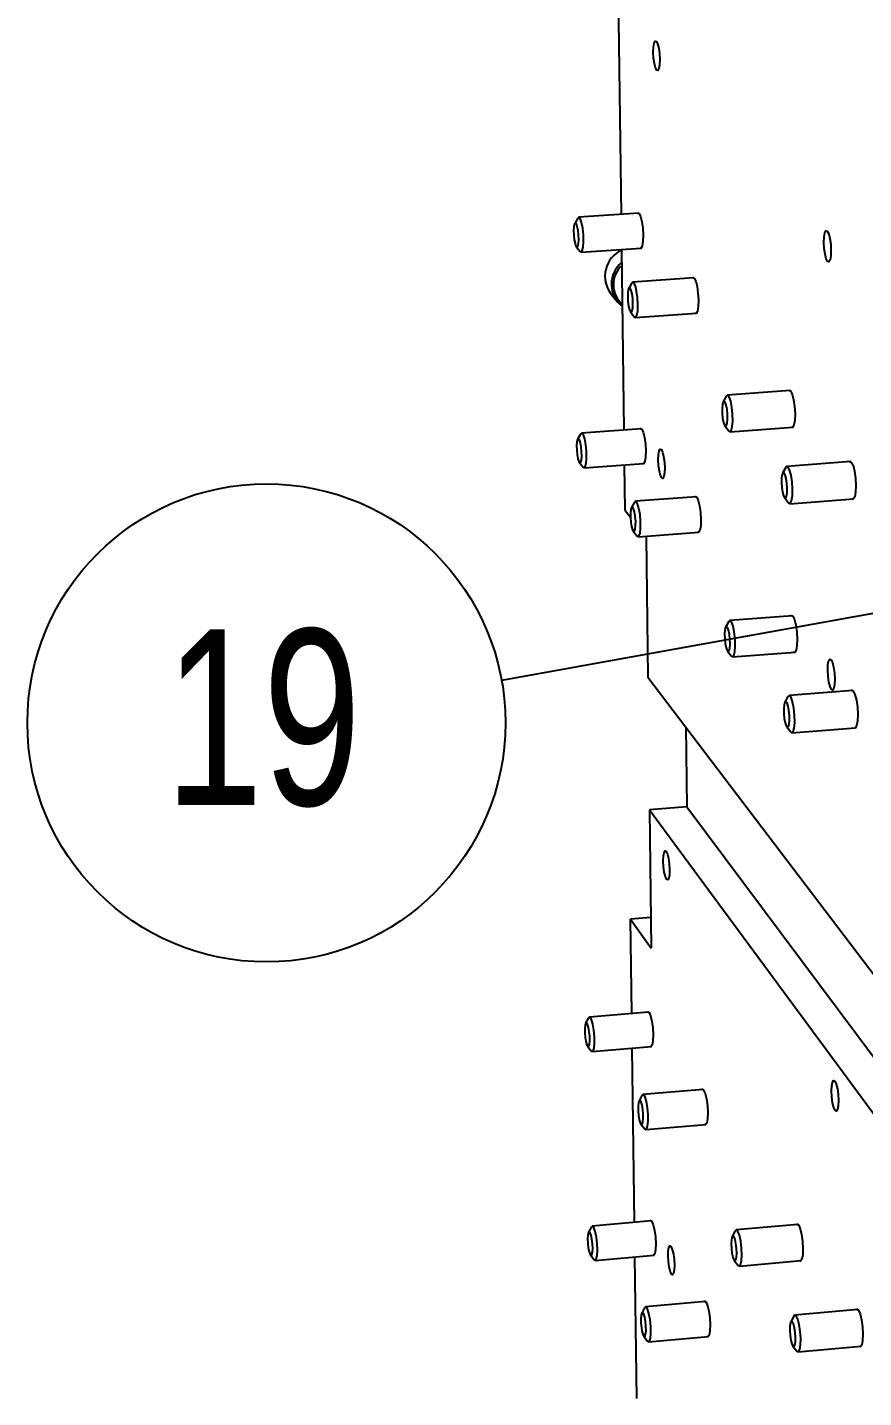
# Model space of a CAD drawing. Header units: millimetres. Extents: x 0 to 279, y 0 to 216.
# Drawn here: x 216.62 to 233.26, y 144.63 to 171.89 of the extents above; entities that cross this region are included whole.
import ezdxf

# ---------------------------------------------------------------- set-up
doc = ezdxf.new("R2010")
doc.units = ezdxf.units.MM
doc.layers.add('DIM', color=1, linetype='Continuous')
doc.styles.add('SLDTEXTSTYLE0', font='TXT', dxfattribs={"width": 0.75})
doc.dimstyles.new('SLDDIMSTYLE1', dxfattribs={"dimtxt": 0.18, "dimasz": 1.016, "dimexe": 0, "dimexo": 0.0625, "dimgap": 0, "dimtad": 0, "dimtih": 1, "dimtoh": 1, "dimdec": 0, "dimrnd": 1e-09, "dimzin": 0, "dimdsep": 46, "dimtxsty": 'Standard', "dimblk1": 'DOT', "dimblk2": 'DOT', "dimsah": 1, "dimcen": 0.09, "dimadec": 0, "dimazin": 0, "dimtfac": 1.016, "dimtdec": 0, "dimtofl": 0, "dimtmove": 0, "dimatfit": 3, "dimldrblk": 'DOT', "dimfxl": 0, "dimfrac": 2, "dimtolj": 1, "dimtzin": 0, "dimarcsym": 0})

# ---------------------------------------------------------------- blocks, each defined once
blk = doc.blocks.new('SW_NOTE_36')
at = {"layer": 'DIM', "color": 0}
blk.add_circle((-4.68, -0.844), 4.755, dxfattribs=at)
at = {"layer": 'DIM', "color": 0, "insert": (-4.75, 1.02), "char_height": 3.5, "attachment_point": 2, "style": 'SLDTEXTSTYLE0'}
blk.add_mtext('19', dxfattribs=at)
blk = doc.blocks.new('_DOT')
at = {"color": 0, "linetype": 'ByBlock', "lineweight": -2}
blk.add_line((-0.5, 0), (-1, 0), dxfattribs=at)
at = {"color": 0, "linetype": 'ByBlock', "const_width": 0.5}
blk.add_lwpolyline([(-0.25, 0, 1), (0.25, 0, 1)], format="xyb", close=True, dxfattribs=at)

msp = doc.modelspace()

# ---------------------------------------------------------------- linework, layer by layer
at = {"color": 7, "linetype": 'Continuous', "lineweight": 25}
for p, q in [((228.439, 168.166), (228.303, 178.704)), ((228.786, 168.19), (227.591, 168.108)), ((227.571, 168.091), (227.511, 167.984)), ((227.543, 167.524), (227.618, 167.426)), ((227.639, 167.412), (228.834, 167.495)), ((228.495, 163.878), (228.449, 167.468)), ((228.647, 166.803), (228.586, 166.694)), ((229.883, 166.906), (228.668, 166.821)), ((228.231, 166.585), (228.362, 166.427)), ((228.619, 166.227), (228.695, 166.127)), ((228.717, 166.113), (229.933, 166.199)), ((231.8, 164.662), (230.549, 164.571)), ((230.527, 164.552), (230.465, 164.44)), ((227.63, 163.8), (227.57, 163.693)), ((228.839, 163.903), (227.649, 163.817)), ((230.499, 163.96), (230.577, 163.858)), ((230.602, 163.842), (231.852, 163.933)), ((233.006, 163.249), (231.734, 163.155)), ((227.603, 163.235), (227.678, 163.137)), ((227.699, 163.124), (228.889, 163.211)), ((228.516, 162.278), (228.504, 163.183)), ((231.71, 163.135), (231.647, 163.02)), ((228.702, 162.442), (228.641, 162.333)), ((229.932, 162.549), (228.722, 162.46)), ((231.683, 162.533), (231.762, 162.429)), ((231.789, 162.412), (233.061, 162.507)), ((228.516, 162.278), (228.621, 162.144)), ((228.676, 161.868), (228.752, 161.769)), ((228.774, 161.755), (229.984, 161.845)), ((228.919, 161.765), (228.931, 161.75)), ((228.931, 161.75), (228.966, 158.964)), ((230.575, 160.07), (230.513, 159.957)), ((231.841, 160.184), (230.597, 160.089)), ((230.55, 159.48), (230.628, 159.378)), ((230.652, 159.363), (231.896, 159.459)), ((228.966, 158.964), (233.505, 152.996)), ((233.043, 158.696), (231.777, 158.597)), ((231.754, 158.576), (231.692, 158.462)), ((229.721, 157.971), (229.74, 156.385)), ((231.729, 157.976), (231.808, 157.873)), ((231.834, 157.857), (233.1, 157.957)), ((229.74, 156.385), (228.999, 156.326)), ((228.999, 156.326), (229.034, 153.571)), ((228.999, 156.326), (233.528, 150.183)), ((229.74, 156.385), (234.319, 150.252)), ((229.026, 154.181), (228.621, 154.148)), ((228.645, 152.272), (228.621, 154.148)), ((228.621, 154.148), (229.034, 153.571)), ((227.788, 152.186), (227.729, 152.078)), ((228.982, 152.3), (227.806, 152.202)), ((227.766, 151.625), (227.841, 151.529)), ((227.862, 151.516), (229.038, 151.616)), ((228.699, 148.118), (228.654, 151.583)), ((230.065, 150.761), (228.869, 150.659)), ((228.85, 150.642), (228.791, 150.533)), ((228.829, 150.072), (228.905, 149.975)), ((228.927, 149.962), (230.122, 150.065)), ((227.845, 148.029), (227.787, 147.921)), ((229.033, 148.147), (227.862, 148.044)), ((231.955, 148.075), (230.726, 147.966)), ((230.705, 147.948), (230.645, 147.836)), ((227.825, 147.469), (227.9, 147.374)), ((227.92, 147.361), (229.091, 147.465)), ((228.745, 144.616), (228.708, 147.431)), ((230.685, 147.362), (230.763, 147.262)), ((230.787, 147.248), (232.016, 147.357)), ((228.903, 146.42), (228.845, 146.311)), ((230.112, 146.543), (228.922, 146.437)), ((233.144, 146.384), (231.893, 146.272)), ((231.872, 146.252), (231.811, 146.138)), ((228.884, 145.852), (228.96, 145.755)), ((228.982, 145.742), (230.172, 145.849)), ((231.853, 145.657), (231.932, 145.555)), ((231.957, 145.54), (233.207, 145.653))]:
    msp.add_line(p, q, dxfattribs=at)
at = {"color": 7, "linetype": 'Continuous', "lineweight": 25, "flags": 128}
for points in [[(229.075, 171.39), (229.079, 171.495), (229.092, 171.572), (229.112, 171.611), (229.136, 171.606), (229.161, 171.557), (229.182, 171.472), (229.197, 171.363), (229.203, 171.248), (229.2, 171.144), (229.187, 171.066), (229.167, 171.028), (229.143, 171.033), (229.118, 171.082), (229.097, 171.167), (229.082, 171.276), (229.075, 171.39)], [(228.757, 168.188), (228.762, 168.193), (228.791, 168.185), (228.821, 168.125), (228.847, 168.021), (228.865, 167.89), (228.872, 167.752)], [(227.537, 167.533), (227.557, 167.515), (227.574, 167.533), (227.586, 167.585), (227.591, 167.664), (227.589, 167.756), (227.579, 167.848), (227.563, 167.925), (227.544, 167.977), (227.525, 167.995), (227.507, 167.976), (227.495, 167.924), (227.49, 167.846), (227.493, 167.754), (227.502, 167.662), (227.518, 167.584), (227.537, 167.533)], [(227.618, 167.426), (227.638, 167.412), (227.663, 167.439), (227.681, 167.515), (227.688, 167.628), (227.685, 167.761), (227.67, 167.894), (227.648, 168.007), (227.62, 168.082), (227.591, 168.108), (227.571, 168.091)], [(228.872, 167.752), (228.868, 167.627), (228.853, 167.536), (228.829, 167.491), (228.806, 167.493)], [(232.468, 167.61), (232.473, 167.719), (232.487, 167.8), (232.51, 167.839), (232.537, 167.832), (232.564, 167.779), (232.588, 167.688), (232.604, 167.573), (232.61, 167.452), (232.606, 167.343), (232.591, 167.262), (232.569, 167.223), (232.542, 167.231), (232.515, 167.284), (232.491, 167.375), (232.475, 167.489), (232.468, 167.61)], [(228.695, 166.127), (228.696, 166.125), (228.725, 166.115), (228.749, 166.159), (228.764, 166.25), (228.769, 166.373), (228.761, 166.511), (228.744, 166.642), (228.718, 166.747), (228.688, 166.808), (228.66, 166.818), (228.647, 166.803)], [(229.853, 166.904), (229.859, 166.909), (229.889, 166.9), (229.919, 166.838), (229.946, 166.732), (229.964, 166.599), (229.972, 166.458)], [(228.6, 166.268), (228.62, 166.225), (228.64, 166.219), (228.656, 166.249), (228.667, 166.311), (228.67, 166.397), (228.665, 166.492), (228.652, 166.583), (228.635, 166.655), (228.614, 166.697), (228.595, 166.704), (228.578, 166.674), (228.568, 166.611), (228.565, 166.526), (228.57, 166.431), (228.582, 166.34), (228.6, 166.268)], [(229.972, 166.458), (229.968, 166.332), (229.952, 166.239), (229.927, 166.194), (229.903, 166.197)], [(231.768, 164.66), (231.775, 164.665), (231.807, 164.655), (231.839, 164.59), (231.867, 164.48), (231.886, 164.342), (231.894, 164.198), (231.889, 164.068), (231.872, 163.973), (231.845, 163.928), (231.821, 163.931)], [(230.492, 163.972), (230.513, 163.949), (230.533, 163.964), (230.547, 164.016), (230.554, 164.095), (230.552, 164.191), (230.542, 164.288), (230.525, 164.372), (230.505, 164.43), (230.483, 164.453), (230.464, 164.437), (230.449, 164.386), (230.443, 164.307), (230.445, 164.211), (230.454, 164.114), (230.471, 164.03), (230.492, 163.972)], [(230.577, 163.858), (230.598, 163.842), (230.626, 163.864), (230.646, 163.938), (230.656, 164.053), (230.653, 164.192), (230.639, 164.333), (230.615, 164.454), (230.585, 164.538), (230.553, 164.571), (230.527, 164.552)], [(227.678, 163.137), (227.693, 163.124), (227.719, 163.142), (227.738, 163.209), (227.747, 163.316), (227.745, 163.447), (227.732, 163.581), (227.71, 163.699), (227.683, 163.781), (227.654, 163.816), (227.63, 163.8)], [(228.81, 163.901), (228.817, 163.907), (228.845, 163.897), (228.875, 163.834), (228.9, 163.73), (228.918, 163.599), (228.926, 163.462)], [(227.594, 163.25), (227.614, 163.226), (227.631, 163.238), (227.644, 163.285), (227.65, 163.359), (227.649, 163.449), (227.64, 163.541), (227.625, 163.622), (227.606, 163.679), (227.587, 163.703), (227.569, 163.691), (227.556, 163.645), (227.55, 163.571), (227.551, 163.481), (227.56, 163.388), (227.575, 163.307), (227.594, 163.25)], [(228.926, 163.462), (228.922, 163.339), (228.907, 163.249), (228.883, 163.206), (228.861, 163.209)], [(229.175, 163.284), (229.179, 163.385), (229.191, 163.46), (229.211, 163.495), (229.235, 163.487), (229.26, 163.435), (229.281, 163.348), (229.296, 163.24), (229.302, 163.126), (229.299, 163.024), (229.286, 162.95), (229.266, 162.914), (229.242, 162.923), (229.217, 162.975), (229.196, 163.061), (229.181, 163.17), (229.175, 163.284)], [(232.974, 163.247), (232.981, 163.253), (233.014, 163.241), (233.048, 163.175), (233.077, 163.062), (233.096, 162.922), (233.104, 162.774), (233.099, 162.643), (233.081, 162.547), (233.053, 162.501), (233.028, 162.505)], [(231.645, 162.642), (231.665, 162.569), (231.688, 162.528), (231.709, 162.525), (231.727, 162.56), (231.738, 162.629), (231.74, 162.72), (231.734, 162.821), (231.72, 162.914), (231.7, 162.987), (231.677, 163.028), (231.656, 163.031), (231.638, 162.995), (231.627, 162.926), (231.625, 162.835), (231.631, 162.735), (231.645, 162.642)], [(231.762, 162.429), (231.769, 162.422), (231.8, 162.417), (231.826, 162.469), (231.841, 162.568), (231.845, 162.7), (231.836, 162.845), (231.815, 162.981), (231.786, 163.087), (231.754, 163.146), (231.722, 163.15), (231.71, 163.135)], [(228.752, 161.769), (228.762, 161.758), (228.79, 161.765), (228.811, 161.825), (228.822, 161.927), (228.823, 162.057), (228.811, 162.195), (228.79, 162.319), (228.763, 162.411), (228.733, 162.456), (228.706, 162.448), (228.702, 162.442)], [(229.903, 162.547), (229.909, 162.553), (229.939, 162.542), (229.97, 162.478), (229.996, 162.372), (230.014, 162.238), (230.022, 162.098)], [(228.663, 161.892), (228.683, 161.86), (228.702, 161.866), (228.717, 161.907), (228.724, 161.977), (228.725, 162.067), (228.717, 162.162), (228.702, 162.248), (228.683, 162.311), (228.663, 162.342), (228.644, 162.337), (228.63, 162.296), (228.622, 162.225), (228.622, 162.136), (228.629, 162.041), (228.644, 161.955), (228.663, 161.892)], [(230.022, 162.098), (230.018, 161.973), (230.002, 161.882), (229.977, 161.84), (229.955, 161.843)], [(230.628, 159.378), (230.649, 159.363), (230.677, 159.388), (230.696, 159.465), (230.705, 159.581), (230.701, 159.72), (230.686, 159.86), (230.661, 159.979), (230.63, 160.059), (230.599, 160.089), (230.575, 160.07)], [(231.81, 160.182), (231.818, 160.188), (231.85, 160.176), (231.882, 160.109), (231.91, 159.998), (231.929, 159.86), (231.937, 159.716), (231.932, 159.588), (231.915, 159.496), (231.888, 159.453), (231.865, 159.457)], [(230.543, 159.49), (230.565, 159.469), (230.584, 159.487), (230.597, 159.54), (230.603, 159.62), (230.6, 159.716), (230.59, 159.812), (230.572, 159.894), (230.552, 159.95), (230.53, 159.971), (230.511, 159.953), (230.498, 159.9), (230.492, 159.819), (230.495, 159.724), (230.505, 159.628), (230.522, 159.545), (230.543, 159.49)], [(232.545, 159.1), (232.549, 159.206), (232.563, 159.283), (232.586, 159.319), (232.612, 159.308), (232.64, 159.252), (232.663, 159.159), (232.679, 159.044), (232.686, 158.925), (232.681, 158.818), (232.667, 158.741), (232.645, 158.705), (232.618, 158.717), (232.591, 158.773), (232.567, 158.865), (232.551, 158.98), (232.545, 159.1)], [(233.011, 158.693), (233.02, 158.7), (233.053, 158.686), (233.086, 158.618), (233.115, 158.504), (233.135, 158.364), (233.142, 158.217), (233.137, 158.087), (233.119, 157.993), (233.092, 157.95), (233.068, 157.954)], [(231.698, 158.054), (231.719, 157.992), (231.742, 157.966), (231.762, 157.978), (231.777, 158.027), (231.784, 158.106), (231.783, 158.202), (231.773, 158.301), (231.756, 158.388), (231.735, 158.449), (231.712, 158.475), (231.692, 158.463), (231.677, 158.414), (231.67, 158.335), (231.671, 158.239), (231.681, 158.14), (231.698, 158.054)], [(231.808, 157.873), (231.827, 157.858), (231.856, 157.876), (231.878, 157.947), (231.888, 158.061), (231.886, 158.2), (231.872, 158.343), (231.847, 158.469), (231.817, 158.558), (231.784, 158.596), (231.755, 158.578), (231.754, 158.576)], [(229.273, 155.305), (229.277, 155.405), (229.289, 155.476), (229.309, 155.508), (229.333, 155.497), (229.357, 155.443), (229.378, 155.355), (229.393, 155.246), (229.399, 155.133), (229.396, 155.033), (229.383, 154.962), (229.363, 154.93), (229.34, 154.942), (229.315, 154.996), (229.294, 155.084), (229.279, 155.193), (229.273, 155.305)], [(227.72, 151.795), (227.735, 151.712), (227.753, 151.65), (227.772, 151.619), (227.79, 151.623), (227.804, 151.662), (227.811, 151.731), (227.81, 151.818), (227.802, 151.91), (227.788, 151.994), (227.769, 152.056), (227.75, 152.087), (227.732, 152.082), (227.718, 152.043), (227.712, 151.974), (227.712, 151.887), (227.72, 151.795)], [(227.841, 151.529), (227.85, 151.52), (227.876, 151.526), (227.896, 151.583), (227.906, 151.682), (227.905, 151.808), (227.893, 151.942), (227.872, 152.063), (227.846, 152.153), (227.817, 152.198), (227.792, 152.191), (227.788, 152.186)], [(228.954, 152.298), (228.963, 152.305), (228.992, 152.289), (229.021, 152.223), (229.046, 152.116), (229.064, 151.985), (229.071, 151.849), (229.067, 151.73), (229.052, 151.646), (229.029, 151.609), (229.01, 151.613)], [(230.036, 150.759), (230.046, 150.766), (230.075, 150.749), (230.105, 150.681), (230.132, 150.572), (230.15, 150.438), (230.157, 150.3), (230.153, 150.18), (230.137, 150.094), (230.113, 150.057), (230.094, 150.062)], [(232.62, 150.731), (232.624, 150.835), (232.638, 150.909), (232.661, 150.941), (232.687, 150.927), (232.714, 150.868), (232.737, 150.774), (232.753, 150.659), (232.76, 150.54), (232.755, 150.436), (232.741, 150.362), (232.719, 150.331), (232.692, 150.345), (232.665, 150.404), (232.642, 150.498), (232.626, 150.613), (232.62, 150.731)], [(228.782, 150.245), (228.797, 150.16), (228.816, 150.097), (228.836, 150.066), (228.854, 150.071), (228.868, 150.111), (228.875, 150.181), (228.875, 150.27), (228.866, 150.364), (228.851, 150.448), (228.832, 150.511), (228.812, 150.543), (228.794, 150.537), (228.78, 150.497), (228.773, 150.427), (228.774, 150.338), (228.782, 150.245)], [(228.905, 149.975), (228.915, 149.965), (228.942, 149.972), (228.962, 150.031), (228.972, 150.132), (228.971, 150.261), (228.959, 150.397), (228.938, 150.52), (228.91, 150.611), (228.881, 150.656), (228.854, 150.648), (228.85, 150.642)], [(227.9, 147.374), (227.917, 147.361), (227.941, 147.384), (227.957, 147.454), (227.964, 147.563), (227.959, 147.693), (227.944, 147.825), (227.921, 147.938), (227.893, 148.015), (227.865, 148.044), (227.845, 148.029)], [(229.006, 148.145), (229.016, 148.152), (229.044, 148.135), (229.073, 148.067), (229.099, 147.959), (229.116, 147.827), (229.124, 147.693), (229.119, 147.575), (229.104, 147.492), (229.081, 147.458), (229.064, 147.463)], [(231.925, 148.072), (231.935, 148.08), (231.967, 148.061), (231.999, 147.99), (232.026, 147.876), (232.045, 147.738), (232.053, 147.596)], [(227.782, 147.612), (227.798, 147.534), (227.817, 147.481), (227.836, 147.461), (227.853, 147.476), (227.864, 147.525), (227.869, 147.6), (227.865, 147.69), (227.855, 147.781), (227.839, 147.859), (227.82, 147.912), (227.801, 147.932), (227.784, 147.917), (227.773, 147.868), (227.769, 147.793), (227.772, 147.703), (227.782, 147.612)], [(230.64, 147.506), (230.658, 147.426), (230.679, 147.371), (230.7, 147.352), (230.718, 147.37), (230.731, 147.424), (230.735, 147.504), (230.732, 147.599), (230.72, 147.694), (230.702, 147.775), (230.681, 147.829), (230.66, 147.848), (230.642, 147.83), (230.63, 147.776), (230.625, 147.696), (230.629, 147.601), (230.64, 147.506)], [(230.763, 147.262), (230.785, 147.247), (230.811, 147.274), (230.829, 147.351), (230.836, 147.468), (230.831, 147.605), (230.814, 147.743), (230.788, 147.86), (230.758, 147.938), (230.727, 147.966), (230.705, 147.948)], [(229.37, 147.453), (229.373, 147.55), (229.386, 147.619), (229.405, 147.648), (229.429, 147.633), (229.453, 147.576), (229.474, 147.487), (229.489, 147.378), (229.495, 147.266), (229.491, 147.169), (229.479, 147.101), (229.459, 147.072), (229.436, 147.087), (229.411, 147.144), (229.39, 147.233), (229.376, 147.342), (229.37, 147.453)], [(232.053, 147.596), (232.048, 147.472), (232.031, 147.386), (232.005, 147.349), (231.986, 147.354)], [(228.96, 145.755), (228.971, 145.744), (228.998, 145.754), (229.017, 145.814), (229.026, 145.916), (229.024, 146.045), (229.011, 146.181), (228.989, 146.302), (228.962, 146.391), (228.932, 146.434), (228.906, 146.425), (228.903, 146.42)], [(230.084, 146.541), (230.094, 146.548), (230.124, 146.53), (230.154, 146.46), (230.18, 146.35), (230.198, 146.216), (230.206, 146.079), (230.201, 145.959), (230.185, 145.876), (230.161, 145.841), (230.144, 145.846)], [(233.112, 146.382), (233.124, 146.39), (233.157, 146.37), (233.19, 146.296), (233.218, 146.18), (233.238, 146.039), (233.246, 145.895)], [(228.837, 146.02), (228.852, 145.936), (228.871, 145.874), (228.892, 145.845), (228.91, 145.851), (228.923, 145.893), (228.93, 145.963), (228.928, 146.052), (228.919, 146.146), (228.904, 146.23), (228.885, 146.291), (228.865, 146.321), (228.847, 146.314), (228.833, 146.272), (228.827, 146.202), (228.828, 146.113), (228.837, 146.02)], [(231.812, 145.776), (231.831, 145.701), (231.853, 145.656), (231.875, 145.648), (231.892, 145.678), (231.902, 145.742), (231.905, 145.83), (231.898, 145.929), (231.884, 146.022), (231.864, 146.098), (231.842, 146.142), (231.821, 146.15), (231.804, 146.12), (231.793, 146.056), (231.791, 145.968), (231.798, 145.87), (231.812, 145.776)], [(231.932, 145.555), (231.933, 145.554), (231.964, 145.542), (231.989, 145.586), (232.004, 145.679), (232.008, 145.806), (231.998, 145.949), (231.978, 146.085), (231.949, 146.193), (231.917, 146.258), (231.886, 146.27), (231.872, 146.252)], [(233.246, 145.895), (233.24, 145.769), (233.223, 145.682), (233.195, 145.645), (233.176, 145.651)]]:
    msp.add_lwpolyline(points, dxfattribs=at)
at = {"color": 7, "linetype": 'Continuous', "lineweight": 25}
for centre, radius, start, end in [((228.684, 166.934), 0.572, 114.2898, 217.6245), ((228.803, 166.778), 0.56, 128.8722, 232.6127), ((228.803, 166.768), 0.521, 132.2573, 229.2277)]:
    msp.add_arc(centre, radius, start, end, dxfattribs=at)

# ---------------------------------------------------------------- block references
at = {"layer": 'DIM'}
msp.add_blockref('SW_NOTE_36', (226.058, 158.896), dxfattribs=at)

# ---------------------------------------------------------------- leaders
msp.add_leader([(240.081, 161.425), (226.058, 158.896)], dimstyle='SLDDIMSTYLE1', dxfattribs=at)

doc.saveas('drawing.dxf')
